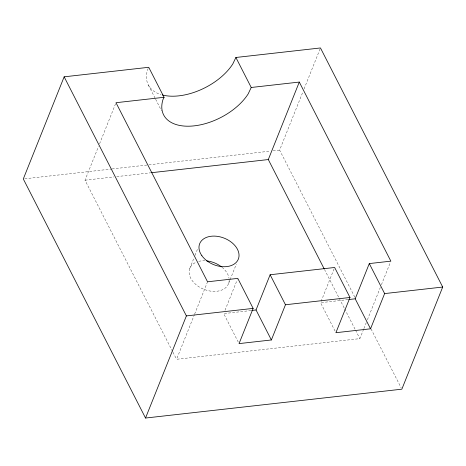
<?xml version="1.0" encoding="UTF-8"?>
<svg xmlns="http://www.w3.org/2000/svg" width="466" height="466" viewBox="0 0 466 466"><rect width="100%" height="100%" fill="white"/><g stroke="black" fill="none" stroke-linecap="round" stroke-linejoin="round"><path stroke-width="0.35" stroke-dasharray="2.33 1.75" d="M172.601 351.521L85.01 180.191L98.483 146.505M99.561 143.808L115.999 102.706M189.679 268.713L193.943 258.048M195.009 255.385L197.939 248.052M363.631 329.206L359.863 338.636L176.567 359.28L194.351 314.806M194.619 314.136L207.556 281.796M354.812 297.174L279.617 150.093L302.999 91.633M304.071 88.942L320.2 48.627M228.614 283.427L236.338 264.106M225.037 310.286L237.264 279.716M321.091 301.374L334.116 268.812M363.905 328.53L366.328 322.466M367.406 319.769L380.343 287.429M381.421 284.738L390.584 261.828M148.171 68.473L147.606 69.655A49.437 28.356 -27.1 0 0 161.055 94.627M24.745 178.793L111.386 169.036M112.108 168.954L148.211 164.888M148.934 164.807L270.228 151.147M273.117 150.827L279.617 150.093M85.01 180.191L113.873 176.94M116.762 176.614L150.675 172.799M251.011 310.537L223.709 313.606L238.394 342.335M347.986 299.615L320.561 302.702L335.246 331.425M371.041 328.926L401.185 387.887M324.493 269.459L344.327 308.253M344.654 308.9L355.232 329.584M355.564 330.231L359.863 338.636M148.456 85.196L155.306 98.6M155.632 99.241L161.51 110.727M172.927 352.168L176.567 359.28M229.179 279.699A20.813 14.248 21.8 0 1 200.858 287.906A20.813 14.248 21.8 0 1 196.303 262.166M198.743 261.362A20.813 14.248 21.8 0 1 204.79 260.762M222.02 267.274A20.813 14.248 21.8 0 1 229.062 278.388"/><path stroke-width="0.7" d="M235.889 57.481L251.226 87.48L248.168 93.916A49.437 28.356 -27.1 0 1 191.619 126.088A49.437 28.356 -27.1 0 1 162.949 99.654L164.067 97.295L148.73 67.296L64.151 76.82L23.3 178.956L145.532 418.043L401.849 389.18L442.7 287.044L320.468 47.957L235.889 57.481L232.825 63.918A49.437 28.356 -27.1 0 1 162.319 94.982M145.532 418.043L186.383 315.907L64.151 76.82M324.161 268.812L268.305 159.553L299.294 82.068L251.226 87.48M164.067 97.295L115.999 102.706L207.556 281.796L237.8 278.388L253.137 308.393L239.046 343.611L271.375 339.97L285.466 304.752L270.129 274.748L334.646 267.484L349.989 297.483L335.899 332.707L370.54 328.804L384.625 293.586L369.288 263.581L390.852 261.152L299.294 82.068M271.375 339.97L256.038 309.966L270.129 274.748M370.54 328.804L355.197 298.805L369.288 263.581M151.398 172.717L268.305 159.553M186.383 315.907L253.137 308.393M285.466 304.752L349.989 297.483M384.625 293.586L442.7 287.044M251.727 310.455L256.038 309.966M348.708 299.533L355.197 298.805M206.741 260.902A20.813 14.248 21.8 0 1 221.507 266.867M201.883 255.718A20.813 14.248 21.8 0 0 236.577 262.003A20.813 14.248 21.8 0 0 218.56 236.53A20.813 14.248 21.8 0 0 201.883 255.718"/></g></svg>
